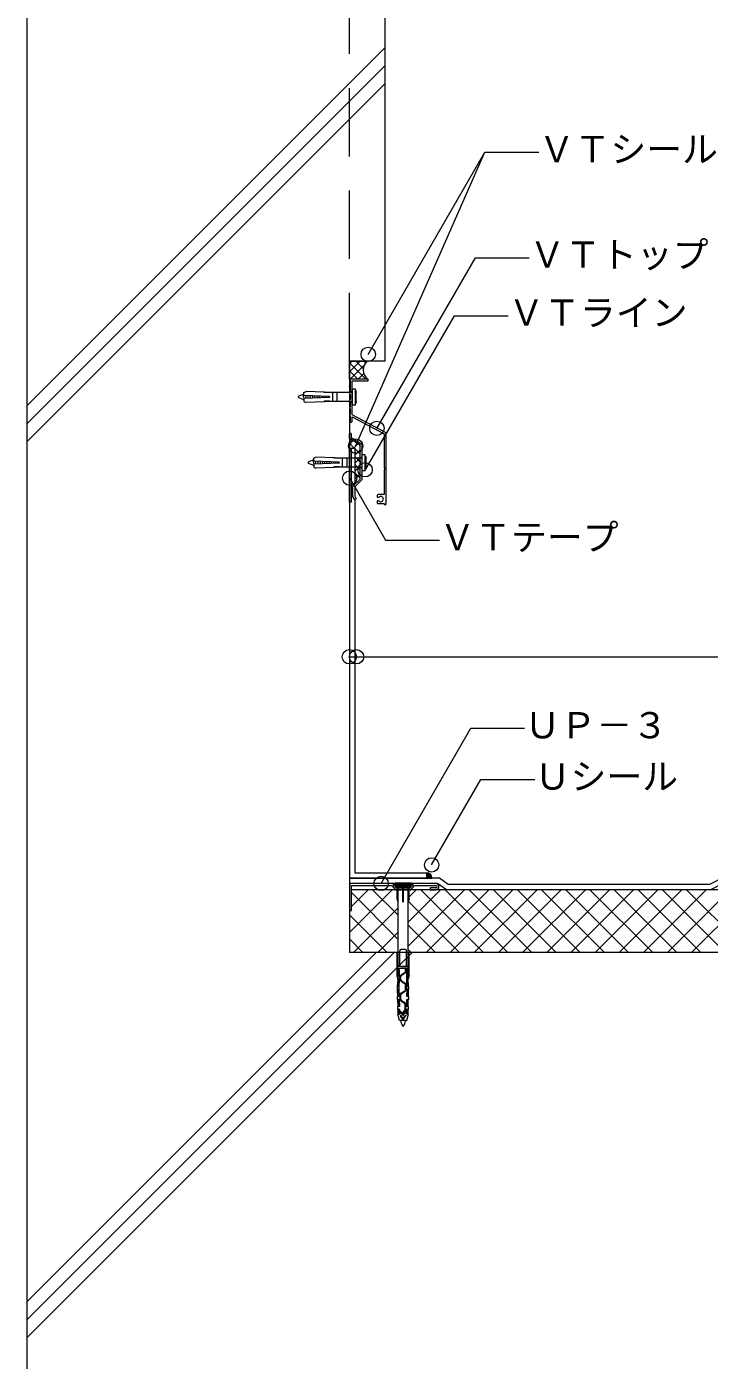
# Model space of a CAD drawing. Units: millimetres, scale not verified. Extents: x -1380 to 1380, y -955 to 955.
# Drawn here: x -750 to -369, y -438 to 307 of the extents above; entities that cross this region are included whole.
import ezdxf
from ezdxf.enums import TextEntityAlignment as Align

# ---------------------------------------------------------------- set-up
doc = ezdxf.new("R2010")
doc.units = ezdxf.units.MM
doc.header["$LTSCALE"] = 3
doc.linetypes.add('USER1', pattern=[19.05, 12.7, -6.35])
for name, color, linetype, lineweight in [('0-2_KUTAI', 3, 'Continuous', 18), ('0-3_BOUSUI', 1, 'Continuous', 18), ('0-4_MOJI', 7, 'Continuous', 18), ('0-5_HATCH', 9, 'Continuous', 18), ('0-6_KANAMONO_SCREW', 4, 'Continuous', 18), ('0-7_KANAMONO', 4, 'Continuous', 18), ('0-8_dannnetu', 6, 'Continuous', 18)]:
    doc.layers.add(name, color=color, linetype=linetype, lineweight=lineweight)
doc.styles.add('ＭＳ ゴシック', font='')
doc.styles.get('ＭＳ ゴシック').set_extended_font_data('MS Gothic')

msp = doc.modelspace()

# ---------------------------------------------------------------- linework, layer by layer
at = {"layer": '0-2_KUTAI'}
for p, q in [((-750, 350), (-750, -560)), ((-550, 120), (-550, 350)), ((-570, 120), (-570, -210)), ((-550, 120), (-570, 120)), ((750, -210), (-570, -210))]:
    msp.add_line(p, q, dxfattribs=at)
at = {"layer": '0-2_KUTAI', "linetype": 'USER1'}
msp.add_line((-570, 120), (-570, 350), dxfattribs=at)
at = {"layer": '0-3_BOUSUI'}
for p, q in [((-567, 71.294), (-570, 71.294)), ((-567, 71.294), (-567, 51.276)), ((-527, -165.5), (-527, -168.5)), ((-527, -168.5), (-524, -168.5))]:
    msp.add_line(p, q, dxfattribs=at)
for points in [[(-559.75, 109.996), (-570, 109.996), (-570, 120), (-560, 120)], [(-570, 71.294), (-570, -168.5), (-527, -168.5)], [(-567, 42.696), (-567, -165.5), (-527, -165.5)], [(750, -172), (529.19, -172), (521.19, -168), (438.81, -168), (430.81, -172), (129.19, -172), (121.19, -168), (38.81, -168), (30.81, -172), (-270.81, -172), (-278.81, -168), (-361.19, -168), (-369.19, -172), (-514.804, -172), (-519.804, -168.5), (-570, -168.5)], [(750, -175), (528.5, -175), (520.5, -171), (439.5, -171), (431.5, -175), (128.5, -175), (120.5, -171), (39.5, -171), (31.5, -175), (-271.5, -175), (-279.5, -171), (-360.5, -171), (-368.5, -175), (-515.75, -175), (-520.75, -171.5), (-570, -171.5)]]:
    msp.add_lwpolyline(points, dxfattribs=at)
msp.add_lwpolyline([(-570, 71.294), (-569, 71.294), (-569, 41.294), (-570, 41.294)], close=True, dxfattribs=at)
for centre, radius, start, end in [((-555.722, 115.102), 6.503, 131.13347, 231.73424), ((-527, -168.5), 3, 0, 90)]:
    msp.add_arc(centre, radius, start, end, dxfattribs=at)
at = {"layer": '0-4_MOJI'}
for p, q in [((-566.492, 72.586), (-494.381, 236.573)), ((-559.5, 123.784), (-494.381, 236.573)), ((-494.381, 236.573), (-464.381, 236.573)), ((-554.644, 82.485), (-499.644, 177.748)), ((-499.644, 177.748), (-469.644, 177.748)), ((-561.333, 58.772), (-511.333, 145.375)), ((-511.333, 145.375), (-481.333, 145.375)), ((-569.803, 54.682), (-549.803, 20.041)), ((-549.803, 20.041), (-519.803, 20.041)), ((-570, -45), (-320, -45)), ((-552.266, -171.5), (-502.266, -84.898)), ((-502.266, -84.898), (-472.266, -84.898)), ((-524.121, -161.136), (-496.621, -113.505)), ((-496.621, -113.505), (-466.621, -113.505))]:
    msp.add_line(p, q, dxfattribs=at)
for centre in [(-559.5, 123.784), (-554.644, 82.485), (-566.492, 72.586), (-561.224, 59.385), (-569.803, 54.682), (-570, -45), (-566, -45), (-524.121, -161.136), (-552.266, -171.5)]:
    msp.add_circle(centre, 4, dxfattribs=at)
at = {"layer": '0-5_HATCH'}
for p, q in [((-750, 95), (-550, 295)), ((-750, 85), (-550, 285)), ((-750, 75), (-550, 275)), ((-570, 118.469), (-568.469, 120)), ((-570, 113.979), (-563.979, 120)), ((-560.872, 110), (-570, 119.128)), ((-562.187, 115.805), (-566.382, 120)), ((-560.912, 119.02), (-561.892, 120)), ((-565.363, 110), (-570, 114.637)), ((-569.489, 110), (-561.596, 117.892)), ((-564.999, 110), (-561.907, 113.092)), ((-569.853, 110), (-570, 110.147)), ((-560.508, 110), (-560.16, 110.348)), ((-570, 73.568), (-567.977, 75.591)), ((-567.067, 71.294), (-570, 74.226)), ((-567.784, 71.294), (-565.2, 73.878)), ((-564, 68.226), (-567, 71.226)), ((-567, 67.587), (-564, 70.587)), ((-564, 72.716), (-565.1, 73.816)), ((-563.727, 63.464), (-567, 66.736)), ((-567, 63.097), (-564, 66.097)), ((-564, 59.246), (-567, 62.246)), ((-567, 58.607), (-564, 61.607)), ((-564, 54.756), (-567, 57.756)), ((-567, 54.117), (-564, 57.117)), ((-565.979, 52.245), (-567, 53.266)), ((-527, -166.311), (-526.278, -165.588)), ((-527, -167.209), (-525.625, -165.834)), ((-524.667, -168.5), (-527, -166.167)), ((-527, -168.107), (-525.085, -166.191)), ((-525.565, -168.5), (-527, -167.065)), ((-526.463, -168.5), (-527, -167.963)), ((-524.01, -168.259), (-526.759, -165.51)), ((-526.495, -168.5), (-524.641, -166.646)), ((-525.597, -168.5), (-524.297, -167.199)), ((-524.448, -166.923), (-525.423, -165.948)), ((-524.699, -168.5), (-524.067, -167.868)), ((-570, -198.882), (-546.119, -175)), ((-568.9, -184.311), (-559.589, -175)), ((-542.79, -202.705), (-568.9, -176.595)), ((-542.79, -189.234), (-557.024, -175)), ((-543.39, -175.164), (-543.554, -175)), ((-537.21, -193.032), (-519.178, -175)), ((-537.21, -206.503), (-505.707, -175)), ((-536.61, -178.962), (-532.648, -175)), ((-495.084, -210), (-530.084, -175)), ((-527.237, -210), (-492.237, -175)), ((-481.613, -210), (-516.613, -175)), ((-513.767, -210), (-478.767, -175)), ((-468.143, -210), (-503.143, -175)), ((-500.296, -210), (-465.296, -175)), ((-454.672, -210), (-489.672, -175)), ((-486.826, -210), (-451.826, -175)), ((-441.202, -210), (-476.202, -175)), ((-473.355, -210), (-438.355, -175)), ((-427.732, -210), (-462.732, -175)), ((-459.885, -210), (-424.885, -175)), ((-414.261, -210), (-449.261, -175)), ((-446.415, -210), (-411.415, -175)), ((-400.791, -210), (-435.791, -175)), ((-432.944, -210), (-397.944, -175)), ((-387.321, -210), (-422.321, -175)), ((-419.474, -210), (-384.474, -175)), ((-373.85, -210), (-408.85, -175)), ((-406.004, -210), (-371.004, -175)), ((-360.38, -210), (-395.38, -175)), ((-392.533, -210), (-357.533, -175)), ((-346.909, -210), (-381.909, -175)), ((-379.063, -210), (-344.063, -175)), ((-567.648, -210), (-542.79, -185.142)), ((-508.554, -210), (-537.077, -181.477)), ((-548.965, -210), (-570, -188.965)), ((-554.178, -210), (-542.79, -198.612)), ((-522.024, -210), (-537.21, -194.814)), ((-562.436, -210), (-570, -202.435)), ((-535.495, -210), (-537.21, -208.285)), ((-750, -405), (-555, -210)), ((-750, -415), (-545, -210)), ((-750, -425), (-535, -210))]:
    msp.add_line(p, q, dxfattribs=at)
at = {"layer": '0-6_KANAMONO_SCREW'}
for p, q in [((-568.5, 104.583), (-568.5, 103.333)), ((-568.5, 104.583), (-566.833, 104.583)), ((-566.833, 104.583), (-566.833, 95.417)), ((-595.323, 101.594), (-598.243, 100.385)), ((-595.323, 98.405), (-598.243, 99.615)), ((-595.92, 101.347), (-595.323, 98.957)), ((-581.156, 100.208), (-595.323, 100.833)), ((-581.156, 99.792), (-595.323, 99.167)), ((-595.323, 99.167), (-595.323, 97.5)), ((-595.323, 97.5), (-594.174, 96.926)), ((-594.533, 100.798), (-594.138, 99.219)), ((-584.07, 102.629), (-594.174, 103.074)), ((-584.07, 97.371), (-594.174, 96.926)), ((-593.269, 100.743), (-592.902, 99.273)), ((-592.005, 100.687), (-591.665, 99.328)), ((-590.741, 100.631), (-590.429, 99.383)), ((-589.477, 100.575), (-589.193, 99.437)), ((-588.213, 100.52), (-587.956, 99.492)), ((-586.949, 100.464), (-586.72, 99.546)), ((-585.685, 100.408), (-585.484, 99.601)), ((-584.421, 100.352), (-584.247, 99.655)), ((-584.079, 102.42), (-584.07, 102.629)), ((-581.165, 102.292), (-584.079, 102.42)), ((-581.165, 97.708), (-584.079, 97.58)), ((-584.079, 97.58), (-584.07, 97.371)), ((-583.871, 102.411), (-583.862, 102.619)), ((-583.871, 97.589), (-583.862, 97.381)), ((-581.364, 102.509), (-583.862, 102.619)), ((-581.364, 97.491), (-583.862, 97.381)), ((-583.158, 100.297), (-583.011, 99.71)), ((-581.894, 100.241), (-581.774, 99.764)), ((-581.373, 102.301), (-581.364, 102.509)), ((-581.373, 97.699), (-581.364, 97.491)), ((-581.165, 102.292), (-581.156, 102.5)), ((-581.165, 97.708), (-581.156, 97.5)), ((-569.333, 102.5), (-581.156, 102.5)), ((-581.156, 100.208), (-581.156, 99.792)), ((-569.333, 97.5), (-581.156, 97.5)), ((-579.489, 102.5), (-579.489, 97.5)), ((-576.989, 102.5), (-576.989, 97.5)), ((-568.5, 103.333), (-568.5, 96.667)), ((-566.417, 103.542), (-566.833, 103.542)), ((-566.417, 96.458), (-566.417, 103.542)), ((-566.417, 103.542), (-566.208, 102.5)), ((-566.208, 97.5), (-566.417, 96.458)), ((-566.208, 97.5), (-566.208, 102.5)), ((-568.5, 96.667), (-568.5, 95.417)), ((-566.833, 95.417), (-568.5, 95.417)), ((-566.833, 96.458), (-566.417, 96.458)), ((-563, 67.939), (-563, 66.689)), ((-563, 67.939), (-561.333, 67.939)), ((-561.333, 67.939), (-561.333, 58.772)), ((-589.823, 64.95), (-592.743, 63.74)), ((-589.823, 61.761), (-592.743, 62.97)), ((-590.42, 64.702), (-589.823, 62.313)), ((-575.656, 63.564), (-589.823, 64.189)), ((-575.656, 63.147), (-589.823, 62.522)), ((-589.823, 62.522), (-589.823, 60.855)), ((-589.823, 60.855), (-588.674, 60.281)), ((-589.033, 64.154), (-588.638, 62.574)), ((-578.57, 65.984), (-588.674, 66.43)), ((-578.57, 60.727), (-588.674, 60.281)), ((-587.769, 64.098), (-587.402, 62.629)), ((-586.505, 64.042), (-586.165, 62.683)), ((-585.241, 63.987), (-584.929, 62.738)), ((-583.977, 63.931), (-583.693, 62.792)), ((-582.713, 63.875), (-582.456, 62.847)), ((-581.449, 63.819), (-581.22, 62.902)), ((-580.185, 63.763), (-579.984, 62.956)), ((-578.921, 63.708), (-578.747, 63.011)), ((-578.579, 65.776), (-578.57, 65.984)), ((-575.665, 65.647), (-578.579, 65.776)), ((-575.665, 61.063), (-578.579, 60.935)), ((-578.579, 60.935), (-578.57, 60.727)), ((-578.371, 65.767), (-578.362, 65.975)), ((-578.371, 60.944), (-578.362, 60.736)), ((-575.864, 65.864), (-578.362, 65.975)), ((-575.864, 60.846), (-578.362, 60.736)), ((-577.658, 63.652), (-577.511, 63.065)), ((-576.394, 63.596), (-576.274, 63.12)), ((-575.873, 65.656), (-575.864, 65.864)), ((-575.873, 61.054), (-575.864, 60.846)), ((-575.665, 65.647), (-575.656, 65.855)), ((-575.665, 61.063), (-575.656, 60.855)), ((-563.833, 65.855), (-575.656, 65.855)), ((-575.656, 63.564), (-575.656, 63.147)), ((-563.833, 60.855), (-575.656, 60.855)), ((-573.989, 65.855), (-573.989, 60.855)), ((-571.489, 65.855), (-571.489, 60.855)), ((-563, 66.689), (-563, 60.022)), ((-563, 60.022), (-563, 58.772)), ((-560.917, 66.897), (-561.333, 66.897)), ((-561.333, 59.814), (-560.917, 59.814)), ((-560.917, 59.814), (-560.917, 66.897)), ((-560.917, 66.897), (-560.708, 65.855)), ((-560.708, 60.855), (-560.917, 59.814)), ((-560.708, 60.855), (-560.708, 65.855)), ((-561.333, 58.772), (-563, 58.772)), ((-535.5, -171.335), (-544.5, -171.335)), ((-544.5, -171.335), (-544.5, -172.075)), ((-535.5, -172.075), (-544.5, -172.075)), ((-543.675, -172.9), (-544.5, -172.075)), ((-543.675, -173.35), (-543.675, -172.9)), ((-542.89, -174.2), (-543.675, -173.35)), ((-536.325, -173.35), (-543.675, -173.35)), ((-542.79, -174.2), (-543.39, -174.7)), ((-543.39, -180), (-543.39, -174.7)), ((-537.11, -174.2), (-542.89, -174.2)), ((-542.79, -217.9), (-542.79, -174.2)), ((-540, -180), (-540, -174.7)), ((-539.75, -181.9), (-539.75, -174.2)), ((-537.21, -217.9), (-537.21, -174.2)), ((-536.61, -174.7), (-537.21, -174.2)), ((-537.11, -174.2), (-536.325, -173.35)), ((-536.61, -180), (-536.61, -174.7)), ((-536.325, -172.9), (-535.5, -172.075)), ((-535.5, -171.335), (-535.5, -172.075)), ((-542.79, -181.9), (-543.39, -180)), ((-536.61, -180), (-537.21, -181.9)), ((-542.79, -209.9), (-543.39, -210.4)), ((-543.39, -222.9), (-543.39, -210.4)), ((-541.85, -217.2), (-541.85, -209)), ((-538.75, -208.4), (-541.25, -208.4)), ((-538.15, -217.2), (-538.15, -209)), ((-536.61, -210.4), (-537.21, -209.9)), ((-536.61, -222.9), (-536.61, -210.4)), ((-542.89, -224.8), (-543.39, -222.9)), ((-542.89, -219.7), (-542.89, -217.9)), ((-537.11, -217.9), (-542.89, -217.9)), ((-538.65, -218.9), (-542.89, -218.9)), ((-542.79, -223.3), (-542.79, -219.7)), ((-542, -220.2), (-542.79, -220.2)), ((-542, -220.7), (-542.79, -220.7)), ((-542, -221.2), (-542.79, -221.2)), ((-542, -221.7), (-542.79, -221.7)), ((-542, -222.2), (-542.79, -222.2)), ((-542, -222.7), (-542.79, -222.7)), ((-541.25, -217.8), (-538.75, -217.8)), ((-541.055, -222.403), (-539.108, -221.145)), ((-540.893, -222.655), (-538.945, -221.397)), ((-538.65, -220.305), (-538.65, -218.7)), ((-537.11, -218.9), (-538.35, -218.9)), ((-537.11, -219.7), (-538, -219.7)), ((-538, -225.1), (-538, -219.7)), ((-537.21, -220.2), (-538, -220.2)), ((-537.21, -220.7), (-538, -220.7)), ((-537.21, -221.2), (-538, -221.2)), ((-537.21, -221.7), (-538, -221.7)), ((-537.21, -222.2), (-538, -222.2)), ((-537.21, -222.7), (-538, -222.7)), ((-537.21, -223.3), (-537.21, -219.7)), ((-537.11, -219.7), (-537.11, -217.9)), ((-536.61, -222.9), (-537.11, -224.8)), ((-542.141, -228.9), (-543.225, -228.9)), ((-543.225, -230.6), (-543.225, -228.9)), ((-542.15, -230.6), (-543.225, -230.6)), ((-542.119, -228.3), (-543.164, -228.3)), ((-542.097, -227.7), (-543.111, -227.7)), ((-543.064, -228.9), (-542.729, -225.1)), ((-542.964, -234.6), (-543.064, -230.6)), ((-542.074, -227.1), (-543.058, -227.1)), ((-542.052, -226.5), (-543.005, -226.5)), ((-542.03, -225.9), (-542.952, -225.9)), ((-542.007, -225.3), (-542.899, -225.3)), ((-542.89, -225.1), (-542.89, -223.3)), ((-542, -223.3), (-542.89, -223.3)), ((-542, -225.1), (-542.89, -225.1)), ((-542.15, -230.6), (-542.141, -228.892)), ((-542.05, -234.6), (-542.15, -230.6)), ((-542.141, -228.9), (-542, -225.1)), ((-541.65, -223.9), (-541.65, -223.495)), ((-541.35, -223.9), (-541.65, -223.9)), ((-541.65, -225.005), (-541.65, -224.6)), ((-541.35, -224.6), (-541.65, -224.6)), ((-541.35, -223.9), (-541.35, -223.495)), ((-541.35, -225.005), (-541.35, -224.6)), ((-541.055, -226.097), (-539.108, -227.355)), ((-540.893, -225.845), (-538.945, -227.103)), ((-538.65, -230.505), (-538.65, -228.195)), ((-538.35, -230.505), (-538.35, -228.195)), ((-537.11, -223.3), (-538, -223.3)), ((-537.859, -228.903), (-538, -225.1)), ((-537.11, -225.1), (-538, -225.1)), ((-537.101, -225.3), (-537.999, -225.3)), ((-537.048, -225.9), (-537.97, -225.9)), ((-537.95, -234.6), (-537.85, -230.6)), ((-536.995, -226.5), (-537.948, -226.5)), ((-536.942, -227.1), (-537.926, -227.1)), ((-536.889, -227.7), (-537.904, -227.7)), ((-536.836, -228.3), (-537.881, -228.3)), ((-536.775, -228.9), (-537.859, -228.9)), ((-537.85, -230.6), (-537.859, -228.903)), ((-536.775, -230.6), (-537.85, -230.6)), ((-536.936, -228.9), (-537.271, -225.1)), ((-537.11, -225.1), (-537.11, -223.3)), ((-537.036, -234.6), (-536.936, -230.6)), ((-536.775, -230.6), (-536.775, -228.9)), ((-542.14, -231), (-543.207, -231)), ((-542.125, -231.6), (-543.192, -231.6)), ((-542.11, -232.2), (-543.177, -232.2)), ((-542.095, -232.8), (-543.162, -232.8)), ((-542.08, -233.4), (-543.147, -233.4)), ((-542.065, -234), (-543.132, -234)), ((-543.086, -236.3), (-543.125, -234.6)), ((-542.05, -234.6), (-543.125, -234.6)), ((-542.05, -236.3), (-543.086, -236.3)), ((-542.036, -236.6), (-543.064, -236.6)), ((-542.013, -237.1), (-543.055, -237.1)), ((-541.967, -237.7), (-543.044, -237.7)), ((-542.75, -240.1), (-542.925, -236.3)), ((-541.875, -240.1), (-542.05, -236.3)), ((-541.65, -236.005), (-541.65, -233.695)), ((-541.35, -236.005), (-541.35, -233.695)), ((-541.055, -232.603), (-539.108, -231.345)), ((-541.055, -237.097), (-539.308, -238.226)), ((-540.893, -232.855), (-538.945, -231.597)), ((-540.893, -236.845), (-539.145, -237.974)), ((-538.125, -240.1), (-537.95, -236.3)), ((-536.961, -237.7), (-538.033, -237.7)), ((-536.947, -237.1), (-537.987, -237.1)), ((-536.936, -236.6), (-537.972, -236.6)), ((-536.875, -234.6), (-537.95, -234.6)), ((-536.914, -236.3), (-537.95, -236.3)), ((-536.869, -234), (-537.935, -234)), ((-536.839, -232.8), (-537.905, -232.8)), ((-536.854, -233.4), (-537.904, -233.4)), ((-536.824, -232.2), (-537.89, -232.2)), ((-536.809, -231.6), (-537.875, -231.6)), ((-536.794, -231), (-537.86, -231)), ((-537.25, -240.1), (-537.164, -236.3)), ((-536.914, -236.3), (-536.875, -234.6)), ((-541.944, -238.3), (-543.033, -238.3)), ((-541.921, -238.9), (-543.023, -238.9)), ((-541.898, -239.5), (-543.012, -239.5)), ((-541.875, -240.1), (-543, -240.1)), ((-543, -241.9), (-543, -240.1)), ((-541.875, -241.9), (-543, -241.9)), ((-541.875, -244.5), (-543, -244.5)), ((-541.875, -242.45), (-542.925, -242.45)), ((-541.875, -242.95), (-542.925, -242.95)), ((-541.875, -243.45), (-542.925, -243.45)), ((-541.875, -243.95), (-542.925, -243.95)), ((-542.75, -244.5), (-542.75, -241.9)), ((-541.875, -244.5), (-541.875, -241.9)), ((-541.5, -242.797), (-541.5, -242.98)), ((-541.5, -245.097), (-541.5, -245.28)), ((-540, -244.6), (-541.41, -242.767)), ((-540, -246.9), (-541.41, -245.067)), ((-540, -245.1), (-541.396, -243.285)), ((-540, -247.4), (-541.396, -245.585)), ((-540.15, -243.9), (-540.15, -243.726)), ((-539.85, -243.9), (-540.15, -243.9)), ((-540, -244.6), (-538.59, -242.767)), ((-540, -245.1), (-538.604, -243.285)), ((-540, -246.9), (-538.59, -245.067)), ((-540, -247.4), (-538.604, -245.585)), ((-539.85, -243.9), (-539.85, -243.726)), ((-539.555, -242.634), (-539.308, -242.474)), ((-539.393, -242.886), (-539.145, -242.726)), ((-538.85, -241.634), (-538.85, -239.066)), ((-538.55, -241.634), (-538.55, -239.066)), ((-538.5, -242.797), (-538.5, -242.98)), ((-538.5, -245.097), (-538.5, -245.28)), ((-537, -240.1), (-538.125, -240.1)), ((-537, -241.9), (-538.125, -241.9)), ((-538.125, -244.5), (-538.125, -241.9)), ((-537.075, -242.45), (-538.125, -242.45)), ((-537.075, -242.95), (-538.125, -242.95)), ((-537.075, -243.45), (-538.125, -243.45)), ((-537.075, -243.95), (-538.125, -243.95)), ((-537.001, -244.5), (-538.125, -244.5)), ((-537.001, -239.5), (-538.102, -239.5)), ((-536.988, -238.9), (-538.079, -238.9)), ((-536.974, -238.3), (-538.056, -238.3)), ((-537.9, -247.9), (-537, -244.5)), ((-537.25, -244.5), (-537.25, -241.9)), ((-537, -241.9), (-537, -240.1))]:
    msp.add_line(p, q, dxfattribs=at)
for points in [[(-595.323, 100.833), (-595.323, 102.5), (-594.174, 103.074)], [(-589.823, 64.189), (-589.823, 65.855), (-588.674, 66.43)], [(-536.325, -173.35), (-536.325, -172.9), (-543.675, -172.9)], [(-539.75, -181.9), (-540, -180), (-540.25, -181.9), (-540.25, -174.2)], [(-539.75, -174.2), (-540, -174.7), (-540.25, -174.2)], [(-542, -225.1), (-542, -219.7), (-542.89, -219.7)], [(-538.35, -220.305), (-538.35, -218.7), (-538.65, -218.7)], [(-537.9, -247.9), (-542.1, -247.9), (-543, -244.5)]]:
    msp.add_lwpolyline(points, dxfattribs=at)
for centre, radius, start, end in [((-598.083, 100), 0.417, 112.5, 247.5), ((-569.333, 103.333), 0.833, 270, 0), ((-569.333, 96.667), 0.833, 0, 90), ((-592.583, 63.355), 0.417, 112.5, 247.5), ((-563.833, 66.689), 0.833, 270, 0), ((-563.833, 60.022), 0.833, 0, 90), ((-541.25, -209), 0.6, 90, 180), ((-538.75, -209), 0.6, 0, 90), ((-541.25, -217.2), 0.6, 180, 270), ((-540.35, -223.495), 1.3, 122.8584, 180), ((-540.35, -223.495), 1, 122.8584, 180), ((-539.65, -220.305), 1, 302.8584, 360), ((-539.65, -220.305), 1.3, 302.8584, 360), ((-538.75, -217.2), 0.6, 270, 0), ((-540.35, -225.005), 1.3, 180, 237.1416), ((-540.35, -225.005), 1, 180, 237.1416), ((-539.65, -228.195), 1, 0, 57.1416), ((-539.65, -230.505), 1, 302.8584, 360), ((-539.65, -228.195), 1.3, 0, 57.1416), ((-539.65, -230.505), 1.3, 302.8584, 360), ((-540.35, -233.695), 1.3, 122.8584, 180), ((-540.35, -236.005), 1.3, 180, 237.1416), ((-540.35, -233.695), 1, 122.8584, 180), ((-540.35, -236.005), 1, 180, 237.1416), ((-539.85, -239.066), 1.3, 0, 57.1416), ((-541.45, -242.797), 0.05, 37.56859, 180), ((-541, -242.98), 0.5, 180, 217.56859), ((-541.45, -245.097), 0.05, 37.56859, 180), ((-541, -245.28), 0.5, 180, 217.56859), ((-538.85, -243.726), 1.3, 122.8584, 180), ((-538.85, -243.726), 1, 122.8584, 180), ((-539.85, -239.066), 1, 0, 57.1416), ((-539.85, -241.634), 1, 302.8584, 360), ((-539.85, -241.634), 1.3, 302.8584, 0), ((-539, -242.98), 0.5, 322.43141, 0), ((-539, -245.28), 0.5, 322.43141, 0), ((-538.55, -242.797), 0.05, 0, 142.43141), ((-538.55, -245.097), 0.05, 0, 142.43141), ((-532.217, -246.095), 9.383, 191.09155, 213.95053), ((-547.783, -246.095), 9.383, 326.04947, 348.90845)]:
    msp.add_arc(centre, radius, start, end, dxfattribs=at)
at = {"layer": '0-7_KANAMONO'}
for p, q in [((-559.5, 109.3), (-559.5, 109.7)), ((-569.7, 79.696), (-569.3, 79.696)), ((-554.5, 45), (-554.5, 44.386)), ((-554.5, 41.614), (-554.5, 41)), ((-554.3, 44.039), (-554.109, 43.929)), ((-554.109, 42.071), (-554.3, 41.961)), ((-550.2, 40), (-549.8, 40))]:
    msp.add_line(p, q, dxfattribs=at)
for points in [[(-559.8, 110), (-570, 110), (-570, 109.6), (-569.5, 109.1), (-569.5, 102.7), (-570, 102.2), (-570, 101.8), (-569.5, 101.3), (-569.5, 98.7)], [(-570, 105.8), (-570, 106.2), (-570, 105.8)], [(-549.5, 40.3), (-549.5, 80), (-568.5, 90), (-568.5, 99.7), (-568.8, 100), (-568.5, 100.3), (-568.5, 109), (-559.8, 109)], [(-569.5, 98.7), (-570, 98.2), (-570, 97.8), (-569.5, 97.3), (-569.5, 94.7), (-570, 94.2), (-570, 93.8), (-569.5, 93.3), (-569.5, 90.7), (-570, 90.2), (-570, 89.8), (-569.5, 89.3), (-569.5, 86.7), (-570, 86.2), (-570, 86), (-568.8, 86)], [(-568.5, 86.3), (-568.5, 88.87), (-550.5, 79.396), (-550.5, 60.714)], [(-564, 64.41), (-564, 73.138), (-570, 76.838), (-570, 79.396)], [(-569, 79.396), (-569, 77.396), (-563, 73.696), (-563, 60.996)], [(-563, 60.996), (-563, 53.696), (-567, 49.896), (-567, 44.696), (-566.134, 43.196), (-567, 42.696), (-568, 44.428), (-568, 50.326), (-564, 54.126), (-564, 62.982)], [(-550.5, 59.286), (-550.5, 45.5), (-554, 45.5)], [(-554, 40.5), (-550.5, 40.5), (-550.5, 40.3)], [(-570, -172.5), (-570, -186.5), (-568.9, -186.5), (-568.9, -172.6), (-546.265, -172.6), (-544.265, -175), (-535.735, -175)], [(-521.75, -171.5), (-534.25, -171.5), (-536.5, -174.2), (-543.5, -174.2), (-545.75, -171.5), (-569, -171.5)], [(-535.735, -175), (-533.735, -172.6), (-521.75, -172.6)], [(-521.75, -173.9), (-525, -173.9), (-525, -175), (-521.75, -175)]]:
    msp.add_lwpolyline(points, dxfattribs=at)
for centre, radius, start, end in [((-559.8, 109.7), 0.3, 0, 90), ((-559.8, 109.3), 0.3, 270, 0), ((-568.8, 86.3), 0.3, 270, 0), ((-569.7, 79.396), 0.3, 90, 180), ((-569.3, 79.396), 0.3, 0, 90), ((-564.7, 63.696), 1, 314.427, 45.573), ((-551.2, 60), 1, 314.427, 45.573), ((-554, 45), 0.5, 90, 180), ((-554.1, 44.386), 0.4, 180, 240), ((-554.1, 41.614), 0.4, 120, 180), ((-554, 41), 0.5, 180, 270), ((-553.909, 44.275), 0.4, 240, 317.8468), ((-553.909, 41.725), 0.4, 42.1532, 120), ((-552.5, 43), 1.5, 222.1532, 137.8468), ((-550.2, 40.3), 0.3, 180, 270), ((-549.8, 40.3), 0.3, 270, 0), ((-569, -172.5), 1, 90, 180), ((-521.75, -173.25), 1.75, 270, 90), ((-521.75, -173.25), 0.65, 270, 90)]:
    msp.add_arc(centre, radius, start, end, dxfattribs=at)
at = {"layer": '0-8_dannnetu'}
msp.add_line((750, -175), (-568.9, -175), dxfattribs=at)

# ---------------------------------------------------------------- texts
at = {"layer": '0-4_MOJI', "style": 'ＭＳ ゴシック'}
for s, p in [('ＶＴシール', (-464.381, 226.573)), ('ＶＴトップ', (-469.644, 167.748)), ('ＶＴライン', (-481.333, 135.375)), ('ＶＴテープ', (-519.803, 10.041)), ('ＵＰ－３', (-472.266, -94.898)), ('Ｕシール', (-466.621, -123.505))]:
    msp.add_text(s, height=14.66, dxfattribs=at).set_placement(p, align=Align.BOTTOM_LEFT)

doc.saveas('drawing.dxf')
